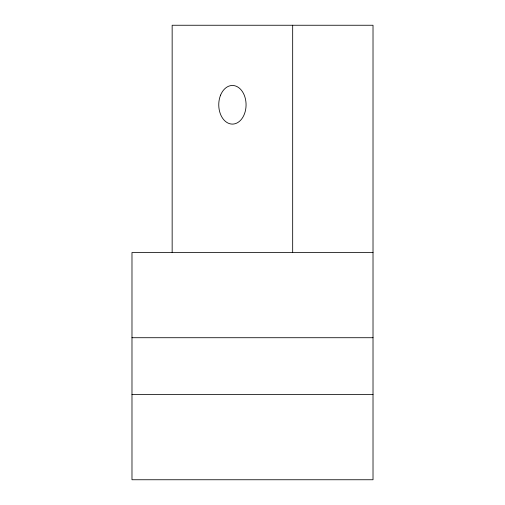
<?xml version="1.0" encoding="UTF-8"?>
<svg xmlns="http://www.w3.org/2000/svg" width="505" height="505" viewBox="0 0 505 505"><rect width="100%" height="100%" fill="white"/><g stroke="black" fill="none" stroke-linecap="round" stroke-linejoin="round"><path stroke-width="0.76" d="M373.018 252.5L131.982 252.5L131.982 479.75L373.018 479.75L373.018 25.25L172.155 25.25L172.155 252.5M131.982 337.719L373.018 337.719M131.982 394.531L373.018 394.531M292.673 25.25L292.673 252.5M220.584 95.129A19.316 13.66 90 0 0 232.414 124.104A19.316 13.66 90 0 0 244.243 95.129A19.316 13.66 90 0 0 220.584 95.129"/></g></svg>
